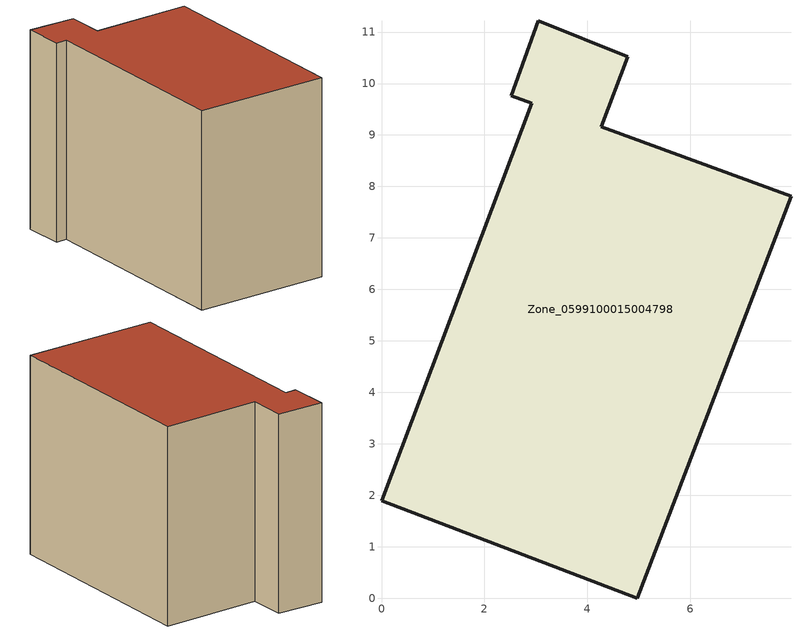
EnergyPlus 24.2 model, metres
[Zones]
Zone_0599100015004798
 floor ground (C_G): 2.92,9.61 2.52,9.76 3.04,11.22 4.78,10.52 4.27,9.16 7.96,7.81 4.97,0 0,1.89 z0.97
 wall outside (C_F): 4.27,9.16 4.78,10.52 3.04,11.22 2.52,9.76 2.92,9.61 0,1.89 4.97,0 7.96,7.81 4.27,9.16 z0.97:8.7
 roof outside (C_R): 4.97,0 7.96,7.81 4.27,9.16 4.78,10.52 3.04,11.22 2.52,9.76 2.92,9.61 0,1.89 z8.7
[BUILDING]
Pand.0599100015004798: North Axis=0; Terrain=City; Loads Convergence Tolerance Value=0.04; Temperature Convergence Tolerance Value=0.4; Solar Distribution=FullExterior; Maximum Number of Warmup Days=25; Minimum Number of Warmup Days=1
[Site:Location]
Rotterdam.The.Hague.AP_ZH_NLD Design_Conditions: Latitude=51.96; Longitude=4.45; Time Zone=1; Elevation=-4.5
[SITE:GROUNDTEMPERATURE:BUILDINGSURFACE]
18, 18, 18, 18, 18, 18, 18, 18, 18, 18, 18, 18
[MATERIAL] Thermal Absorptance=0.9; Solar Absorptance=0.7; Visible Absorptance=0.7
Name | Roughness | Thickness | Conductivity | Density | Specific Heat
G.TI.1965-1974 | MediumSmooth | 0.15 | 0.882353 | 540 | 1210
F.TI.1965-1974 | Rough | 0.3 | 0.697674 | 1920 | 840
R.TI.1965-1974 | MediumRough | 0.2 | 0.232558 | 1500 | 1000
[CONSTRUCTION]
C_G: G.TI.1965-1974
C_F: F.TI.1965-1974
C_R: R.TI.1965-1974
[ZONE]
Zone_0599100015004798: Type=1; Multiplier=1; Ceiling Height=Autocalculate; Volume=Autocalculate; Floor Area=autocalculate; Part of Total Floor Area=Yes
[ZONEINFILTRATION:DESIGNFLOWRATE]
Infil_Zone_0599100015004798: Zone or ZoneList or Space or SpaceList=Zone_0599100015004798; Schedule=AlwaysOn; Design Flow Rate Calculation Method=Flow/Area; Flow Rate per Floor Area=0.003; Constant Term Coefficient=1; Temperature Term Coefficient=0; Velocity Term Coefficient=0; Velocity Squared Term Coefficient=0
[HVACTEMPLATE:ZONE:IDEALLOADSAIRSYSTEM]
Zone_0599100015004798: Maximum Heating Supply Air Temperature=50; Minimum Cooling Supply Air Temperature=13; Maximum Heating Supply Air Humidity Ratio=0.0156; Minimum Cooling Supply Air Humidity Ratio=0.0077; Heating Limit=NoLimit; Cooling Limit=NoLimit; Dehumidification Control Type=ConstantSensibleHeatRatio; Cooling Sensible Heat Ratio=0.7; Dehumidification Setpoint=60; Humidification Control Type=None; Humidification Setpoint=30; Outdoor Air Method=None; Outdoor Air Flow Rate per Person=0.00944; Outdoor Air Flow Rate per Zone Floor Area=0; Outdoor Air Flow Rate per Zone=0; Demand Controlled Ventilation Type=None; Outdoor Air Economizer Type=NoEconomizer; Heat Recovery Type=None; Sensible Heat Recovery Effectiveness=0.7; Latent Heat Recovery Effectiveness=0.65
[ZONECONTROL:THERMOSTAT]
ThermostatControl_Zone_0599100015004798: Zone or ZoneList=Zone_0599100015004798; Control Type Schedule=DualSetpointControlType; Control 1=Thermostat_Zone_0599100015004798; Temperature Difference Between Cutout And Setpoint=0
[THERMOSTATSETPOINT:DUALSETPOINT]
Thermostat_Zone_0599100015004798: Heating Setpoint Temperature Schedule=HeatingSetpoint_Zone_0599100015004798; Cooling Setpoint Temperature Schedule=CoolingSetpoint_Zone_0599100015004798
[SCHEDULE:COMPACT]
HeatingSetpoint_Zone_0599100015004798: Through: 12/31, For: AllDays, Until: 24:00, 21
CoolingSetpoint_Zone_0599100015004798: Through: 12/31, For: AllDays, Until: 24:00, 24
DualSetpointControlType: Through: 12/31, For: AllDays, Until: 24:00, 4
AlwaysOn: Through: 12/31, For: AllDays, Until: 24:00, 1
